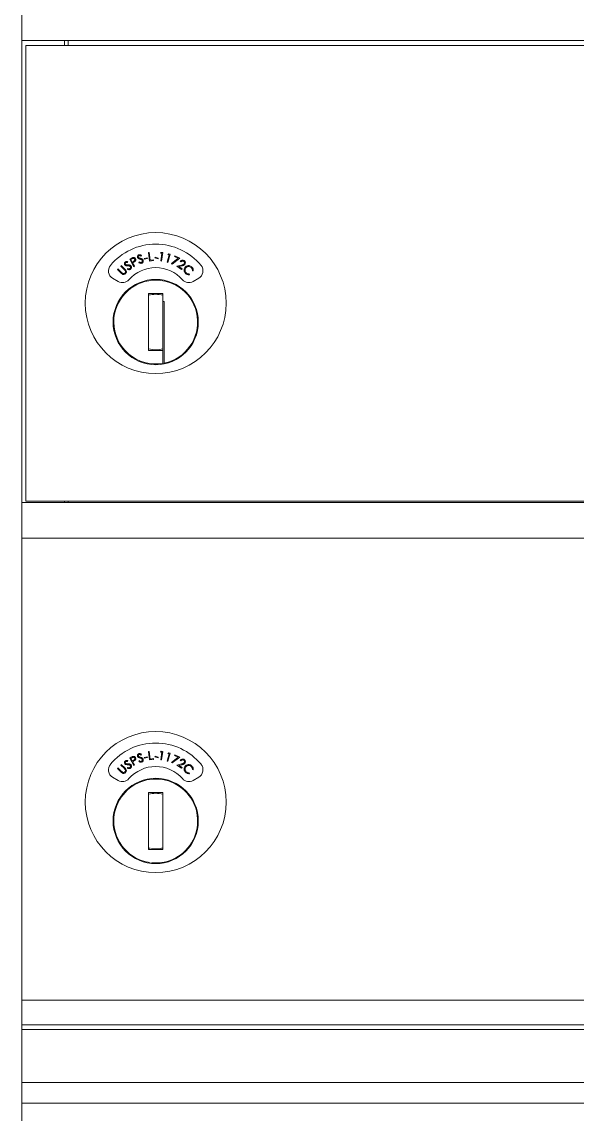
# Paper-space layout 'Layout1' of a CAD drawing. Header units: inches. Extents: x 1.4 to 42.2, y 1.7 to 32.5.
# Drawn here: x 10.222 to 11.199, y 23.545 to 25.466 of the extents above; entities that cross this region are included whole.
import ezdxf

# ---------------------------------------------------------------- set-up
doc = ezdxf.new("R2010")
doc.units = ezdxf.units.IN
doc.header["$MEASUREMENT"] = 0
doc.layers.add('SLD-0', color=179, linetype='Continuous')

psp = doc.layouts.get("Layout1")

# ---------------------------------------------------------------- linework, layer by layer
at = {"layer": 'SLD-0', "color": 179, "linetype": 'Continuous', "lineweight": 15}
for p, q in [((10.2218, 25.4409), (10.2218, 25.492)), ((10.2218, 25.4344), (10.2218, 25.4409)), ((10.2218, 24.6209), (10.2218, 25.4344)), ((10.2218, 25.4334), (13.4431, 25.4334)), ((10.2218, 25.4334), (13.4431, 25.4334)), ((10.2286, 25.4246), (10.2286, 24.6234)), ((10.2286, 25.4246), (10.2672, 25.4246)), ((10.2672, 25.4246), (10.3193, 25.4246)), ((10.2968, 25.4246), (10.2968, 25.4334)), ((10.3031, 25.4246), (10.3031, 25.4334)), ((10.3193, 25.4246), (13.2513, 25.4246)), ((10.4322, 25.0557), (10.4313, 25.0544)), ((10.4447, 25.0606), (10.4461, 25.0608)), ((10.4465, 25.0458), (10.4447, 25.0606)), ((10.4461, 25.0608), (10.4478, 25.0474)), ((10.4658, 25.0595), (10.4669, 25.0609)), ((10.4681, 25.0592), (10.4658, 25.0595)), ((10.4664, 25.0459), (10.4681, 25.0592)), ((10.4669, 25.0609), (10.4698, 25.0605)), ((10.4698, 25.0605), (10.4678, 25.0457)), ((10.4777, 25.0437), (10.4814, 25.0567)), ((10.4791, 25.0573), (10.4804, 25.0585)), ((10.4832, 25.0577), (10.4791, 25.0433)), ((10.4814, 25.0567), (10.4791, 25.0573)), ((10.4804, 25.0585), (10.4832, 25.0577)), ((10.4907, 25.0536), (10.4913, 25.0549)), ((10.4972, 25.0506), (10.4907, 25.0536)), ((10.4913, 25.0549), (10.4999, 25.0509)), ((10.3959, 25.0368), (10.3969, 25.0379)), ((10.4023, 25.0305), (10.3959, 25.0368)), ((10.3969, 25.0379), (10.4033, 25.0316)), ((10.4086, 25.0443), (10.4081, 25.0429)), ((10.4117, 25.049), (10.4143, 25.0504)), ((10.4188, 25.0358), (10.4117, 25.049)), ((10.416, 25.0497), (10.4137, 25.0484)), ((10.4137, 25.0484), (10.4161, 25.0439)), ((10.4161, 25.0439), (10.4183, 25.0451)), ((10.4177, 25.0432), (10.4168, 25.0427)), ((10.4168, 25.0427), (10.4201, 25.0366)), ((10.4201, 25.0366), (10.4188, 25.0358)), ((10.4275, 25.0434), (10.4284, 25.0445)), ((10.4372, 25.0503), (10.4426, 25.0515)), ((10.4375, 25.0491), (10.4372, 25.0503)), ((10.4429, 25.0503), (10.4375, 25.0491)), ((10.4426, 25.0515), (10.4429, 25.0503)), ((10.4536, 25.0467), (10.4465, 25.0458)), ((10.4478, 25.0474), (10.4534, 25.0481)), ((10.4534, 25.0481), (10.4536, 25.0467)), ((10.4562, 25.0512), (10.4566, 25.0524)), ((10.4616, 25.0497), (10.4562, 25.0512)), ((10.4566, 25.0524), (10.4619, 25.0509)), ((10.4619, 25.0509), (10.4616, 25.0497)), ((10.4678, 25.0457), (10.4664, 25.0459)), ((10.4791, 25.0433), (10.4777, 25.0437)), ((10.4853, 25.0415), (10.4972, 25.0506)), ((10.4862, 25.0404), (10.4853, 25.0415)), ((10.4999, 25.0509), (10.4862, 25.0404)), ((10.4947, 25.0367), (10.5029, 25.0387)), ((10.5031, 25.0311), (10.4947, 25.0367)), ((10.5035, 25.0374), (10.4982, 25.0361)), ((10.4982, 25.0361), (10.5039, 25.0323)), ((10.5019, 25.0443), (10.5007, 25.0451)), ((10.3817, 25.0154), (10.3916, 25.0097)), ((10.39, 25.0308), (10.391, 25.0319)), ((10.3964, 25.0245), (10.39, 25.0308)), ((10.391, 25.0319), (10.3975, 25.0256)), ((10.4075, 25.0312), (10.4081, 25.0326)), ((10.5039, 25.0323), (10.5031, 25.0311)), ((10.5166, 25.0231), (10.5169, 25.0216)), ((10.5235, 25.0285), (10.5221, 25.0287)), ((10.5233, 25.0097), (10.5332, 25.0154)), ((10.47, 24.9884), (10.445, 24.9884)), ((10.445, 24.9884), (10.445, 24.8884)), ((10.445, 24.9876), (10.4488, 24.9884)), ((10.4661, 24.9884), (10.47, 24.9876)), ((10.47, 24.9743), (10.47, 24.9884)), ((10.4725, 24.9743), (10.47, 24.9743)), ((10.47, 24.9197), (10.47, 24.9743)), ((10.4725, 24.9197), (10.4725, 24.9743)), ((10.47, 24.865), (10.47, 24.9197)), ((10.4725, 24.865), (10.4725, 24.9197)), ((10.4488, 24.8884), (10.445, 24.8892)), ((10.445, 24.8884), (10.47, 24.8884)), ((10.47, 24.8892), (10.4661, 24.8884)), ((10.47, 24.865), (10.4725, 24.865)), ((10.2218, 24.617), (10.2218, 24.6209)), ((10.2218, 24.6209), (13.4431, 24.6209)), ((10.2218, 24.5659), (10.2218, 24.617)), ((10.2286, 24.6234), (10.2672, 24.6234)), ((10.2672, 24.6234), (10.3193, 24.6234)), ((10.2968, 24.6209), (10.2968, 24.6234)), ((10.3031, 24.6209), (10.3031, 24.6234)), ((10.3193, 24.6234), (13.2513, 24.6234)), ((10.2218, 24.5594), (10.2218, 24.5659)), ((10.2218, 23.7459), (10.2218, 24.5594)), ((10.2218, 24.5584), (13.4431, 24.5584)), ((10.2218, 24.5584), (13.4431, 24.5584)), ((10.4117, 24.1715), (10.4143, 24.1729)), ((10.4188, 24.1583), (10.4117, 24.1715)), ((10.416, 24.1722), (10.4137, 24.1709)), ((10.4137, 24.1709), (10.4161, 24.1664)), ((10.4322, 24.1782), (10.4313, 24.1769)), ((10.4372, 24.1728), (10.4426, 24.174)), ((10.4375, 24.1716), (10.4372, 24.1728)), ((10.4429, 24.1728), (10.4375, 24.1716)), ((10.4426, 24.174), (10.4429, 24.1728)), ((10.4447, 24.1831), (10.4461, 24.1833)), ((10.4465, 24.1683), (10.4447, 24.1831)), ((10.4461, 24.1833), (10.4478, 24.1699)), ((10.4536, 24.1692), (10.4465, 24.1683)), ((10.4478, 24.1699), (10.4534, 24.1706)), ((10.4534, 24.1706), (10.4536, 24.1692)), ((10.4562, 24.1737), (10.4566, 24.1749)), ((10.4616, 24.1722), (10.4562, 24.1737)), ((10.4566, 24.1749), (10.4619, 24.1734)), ((10.4619, 24.1734), (10.4616, 24.1722)), ((10.4658, 24.182), (10.4669, 24.1834)), ((10.4681, 24.1817), (10.4658, 24.182)), ((10.4664, 24.1684), (10.4681, 24.1817)), ((10.4669, 24.1834), (10.4698, 24.183)), ((10.4698, 24.183), (10.4678, 24.1682)), ((10.4777, 24.1662), (10.4814, 24.1792)), ((10.4791, 24.1798), (10.4804, 24.181)), ((10.4832, 24.1802), (10.4791, 24.1658)), ((10.4814, 24.1792), (10.4791, 24.1798)), ((10.4804, 24.181), (10.4832, 24.1802)), ((10.4853, 24.164), (10.4972, 24.1731)), ((10.4999, 24.1734), (10.4862, 24.1629)), ((10.4907, 24.1761), (10.4913, 24.1774)), ((10.4972, 24.1731), (10.4907, 24.1761)), ((10.4913, 24.1774), (10.4999, 24.1734)), ((10.39, 24.1533), (10.391, 24.1544)), ((10.3964, 24.147), (10.39, 24.1533)), ((10.391, 24.1544), (10.3975, 24.1481)), ((10.3959, 24.1593), (10.3969, 24.1604)), ((10.4023, 24.153), (10.3959, 24.1593)), ((10.3969, 24.1604), (10.4033, 24.1541)), ((10.4075, 24.1537), (10.4081, 24.1551)), ((10.4086, 24.1668), (10.4081, 24.1654)), ((10.4161, 24.1664), (10.4183, 24.1676)), ((10.4177, 24.1657), (10.4168, 24.1652)), ((10.4168, 24.1652), (10.4201, 24.1591)), ((10.4201, 24.1591), (10.4188, 24.1583)), ((10.4275, 24.1659), (10.4284, 24.167)), ((10.4678, 24.1682), (10.4664, 24.1684)), ((10.4791, 24.1658), (10.4777, 24.1662)), ((10.4862, 24.1629), (10.4853, 24.164)), ((10.4947, 24.1592), (10.5029, 24.1612)), ((10.5031, 24.1536), (10.4947, 24.1592)), ((10.5035, 24.1599), (10.4982, 24.1586)), ((10.4982, 24.1586), (10.5039, 24.1548)), ((10.5019, 24.1668), (10.5007, 24.1676)), ((10.5039, 24.1548), (10.5031, 24.1536)), ((10.5235, 24.151), (10.5221, 24.1512)), ((10.3817, 24.1379), (10.3916, 24.1322)), ((10.5166, 24.1456), (10.5169, 24.1441)), ((10.5233, 24.1322), (10.5332, 24.1379)), ((10.47, 24.1109), (10.445, 24.1109)), ((10.445, 24.1109), (10.445, 24.0109)), ((10.445, 24.1101), (10.4488, 24.1109)), ((10.4661, 24.1109), (10.47, 24.1101)), ((10.47, 24.0109), (10.47, 24.1109)), ((10.445, 24.0138), (10.4475, 24.0132)), ((10.4475, 24.0112), (10.445, 24.0117)), ((10.445, 24.0109), (10.4475, 24.0109)), ((10.445, 24.0109), (10.47, 24.0109)), ((10.47, 24.0117), (10.4661, 24.0109)), ((13.4431, 23.7459), (10.2218, 23.7459)), ((10.2218, 23.7459), (10.2218, 23.7431)), ((10.2218, 23.7431), (10.2218, 23.7024)), ((13.4431, 23.7024), (10.2218, 23.7024)), ((10.2218, 23.7024), (10.2218, 23.6942)), ((13.4431, 23.6942), (10.2218, 23.6942)), ((10.2218, 23.6942), (10.2218, 23.6009)), ((13.4431, 23.6009), (10.2218, 23.6009)), ((10.2218, 23.6009), (10.2218, 23.5646)), ((11.7075, 23.5646), (10.2218, 23.5646)), ((10.2218, 23.5646), (10.2218, 23.5137))]:
    psp.add_line(p, q, dxfattribs=at)
for centre, radius in [((10.4575, 24.9717), 0.124), ((10.4575, 24.9384), 0.075), ((10.4575, 24.0942), 0.124), ((10.4575, 24.0609), 0.075)]:
    psp.add_circle(centre, radius, dxfattribs=at)
for centre, radius, start, end in [((10.4575, 24.9717), 0.1038, 39.7305, 140.2695), ((10.3892, 25.0284), 0.015, 140.2695, 240), ((10.4575, 24.9717), 0.0625, 41.1599, 138.8401), ((10.5257, 25.0284), 0.015, 300, 39.7305), ((10.4575, 24.9384), 0.0738, 281.7353, 180), ((10.3991, 25.0227), 0.015, 240, 318.8401), ((10.5158, 25.0227), 0.015, 221.1599, 300), ((10.4575, 24.9384), 0.0488, 75.1428, 104.8572), ((10.4575, 24.9384), 0.0738, 180, 279.7583), ((10.4575, 24.9384), 0.0487, 255.1428, 284.8572), ((10.4575, 24.0942), 0.1038, 39.7305, 140.2695), ((10.3892, 24.1509), 0.015, 140.2695, 240), ((10.4575, 24.0942), 0.0625, 41.1599, 138.8401), ((10.5257, 24.1509), 0.015, 300, 39.7305), ((10.4575, 24.0609), 0.0738, 264.1632, 180), ((10.3991, 24.1452), 0.015, 240, 318.8401), ((10.5158, 24.1452), 0.015, 221.1599, 300), ((10.4575, 24.0609), 0.0487, 75.1428, 104.8572), ((10.4575, 24.0609), 0.0738, 180, 262.2071), ((10.4575, 24.0609), 0.0488, 261.1501, 284.8572)]:
    psp.add_arc(centre, radius, start, end, dxfattribs=at)
for points, knots in [([(10.4254, 25.0522), (10.4253, 25.0528), (10.4251, 25.0538), (10.4256, 25.0552), (10.4265, 25.0562), (10.4273, 25.0566), (10.4277, 25.0567)], [0, 0, 0, 0, 0.2795968, 0.5588528, 0.7793853, 1, 1, 1, 1]), ([(10.4281, 25.0553), (10.4279, 25.0551), (10.4273, 25.0549), (10.4269, 25.0542), (10.4267, 25.0535), (10.4268, 25.053), (10.4268, 25.0528)], [0, 0, 0, 0, 0.280162, 0.559674, 0.779857, 1, 1, 1, 1]), ([(10.4268, 25.0528), (10.427, 25.0524), (10.4274, 25.0518), (10.4281, 25.0514), (10.4284, 25.0513)], [0, 0, 0, 0, 0.557558, 1, 1, 1, 1]), ([(10.4277, 25.0567), (10.4282, 25.0568), (10.4291, 25.057), (10.4303, 25.0567), (10.4313, 25.0563), (10.4319, 25.0559), (10.4322, 25.0557)], [0, 0, 0, 0, 0.338847, 0.558914, 0.77938, 1, 1, 1, 1]), ([(10.4313, 25.0544), (10.431, 25.0546), (10.4305, 25.055), (10.4296, 25.0553), (10.4289, 25.0554), (10.4284, 25.0553), (10.4281, 25.0553)], [0, 0, 0, 0, 0.3404838, 0.5605996, 0.7802611, 1, 1, 1, 1]), ([(10.403, 25.0391), (10.4028, 25.0396), (10.4023, 25.0405), (10.4024, 25.042), (10.403, 25.0433), (10.4036, 25.0438), (10.4039, 25.0441)], [0, 0, 0, 0, 0.2796179, 0.5589613, 0.7794497, 1, 1, 1, 1]), ([(10.405, 25.0377), (10.4046, 25.0379), (10.4038, 25.0382), (10.4033, 25.0388), (10.403, 25.0391)], [0, 0, 0, 0, 0.55973, 1, 1, 1, 1]), ([(10.4039, 25.0441), (10.4044, 25.0443), (10.4052, 25.0448), (10.4065, 25.0448), (10.4075, 25.0447), (10.4082, 25.0444), (10.4086, 25.0443)], [0, 0, 0, 0, 0.338837, 0.558938, 0.779387, 1, 1, 1, 1]), ([(10.4048, 25.0428), (10.4046, 25.0426), (10.4041, 25.0422), (10.4039, 25.0414), (10.4039, 25.0407), (10.4041, 25.0403), (10.4042, 25.0401)], [0, 0, 0, 0, 0.280131, 0.559545, 0.779732, 1, 1, 1, 1]), ([(10.4042, 25.0401), (10.4045, 25.0398), (10.4051, 25.0392), (10.4058, 25.0391), (10.4061, 25.039)], [0, 0, 0, 0, 0.557615, 1, 1, 1, 1]), ([(10.4081, 25.0429), (10.4077, 25.043), (10.4071, 25.0432), (10.4062, 25.0433), (10.4055, 25.0432), (10.405, 25.0429), (10.4048, 25.0428)], [0, 0, 0, 0, 0.340484, 0.560557, 0.78023, 1, 1, 1, 1]), ([(10.4081, 25.0374), (10.4075, 25.0374), (10.4064, 25.0374), (10.4054, 25.0376), (10.405, 25.0377)], [0, 0, 0, 0, 0.560452, 1, 1, 1, 1]), ([(10.4061, 25.039), (10.4066, 25.039), (10.4074, 25.039), (10.4082, 25.0389), (10.4086, 25.0389)], [0, 0, 0, 0, 0.559926, 1, 1, 1, 1]), ([(10.4115, 25.0369), (10.4109, 25.0371), (10.4097, 25.0374), (10.4086, 25.0374), (10.4081, 25.0374)], [0, 0, 0, 0, 0.5595102, 1, 1, 1, 1]), ([(10.4086, 25.0389), (10.4093, 25.0389), (10.4104, 25.0389), (10.4119, 25.0385), (10.4132, 25.038), (10.4138, 25.0373), (10.4141, 25.037)], [0, 0, 0, 0, 0.340566, 0.560777, 0.780645, 1, 1, 1, 1]), ([(10.4128, 25.036), (10.4126, 25.0363), (10.4122, 25.0367), (10.4117, 25.0368), (10.4115, 25.0369)], [0, 0, 0, 0, 0.559346, 1, 1, 1, 1]), ([(10.412, 25.0324), (10.4123, 25.0326), (10.4129, 25.0332), (10.4133, 25.0342), (10.4132, 25.0352), (10.4129, 25.0358), (10.4128, 25.036)], [0, 0, 0, 0, 0.2799757, 0.559751, 0.7799168, 1, 1, 1, 1]), ([(10.4141, 25.037), (10.4144, 25.0364), (10.4149, 25.0354), (10.4147, 25.0336), (10.4141, 25.0322), (10.4133, 25.0316), (10.413, 25.0313)], [0, 0, 0, 0, 0.27918, 0.559107, 0.779427, 1, 1, 1, 1]), ([(10.4143, 25.0504), (10.4148, 25.0507), (10.4159, 25.0513), (10.4169, 25.0517), (10.4174, 25.0518)], [0, 0, 0, 0, 0.5602512, 1, 1, 1, 1]), ([(10.4204, 25.0492), (10.4202, 25.0495), (10.4199, 25.05), (10.419, 25.0504), (10.4176, 25.0506), (10.4166, 25.05), (10.416, 25.0497)], [0, 0, 0, 0, 0.186707, 0.373486, 0.559989, 1, 1, 1, 1]), ([(10.4174, 25.0518), (10.4179, 25.0519), (10.4188, 25.0521), (10.4202, 25.0517), (10.4212, 25.0509), (10.4216, 25.0503), (10.4218, 25.0499)], [0, 0, 0, 0, 0.279805, 0.55943, 0.77952, 1, 1, 1, 1]), ([(10.421, 25.0452), (10.4204, 25.0448), (10.4193, 25.044), (10.4182, 25.0434), (10.4177, 25.0432)], [0, 0, 0, 0, 0.559697, 1, 1, 1, 1]), ([(10.4183, 25.0451), (10.4191, 25.0456), (10.4201, 25.0461), (10.4207, 25.0473), (10.4208, 25.0482), (10.4206, 25.0488), (10.4204, 25.0492)], [0, 0, 0, 0, 0.499098, 0.624853, 0.750587, 1, 1, 1, 1]), ([(10.4218, 25.0499), (10.422, 25.0495), (10.4224, 25.0486), (10.4223, 25.0472), (10.4218, 25.046), (10.4212, 25.0455), (10.421, 25.0452)], [0, 0, 0, 0, 0.280087, 0.559257, 0.779479, 1, 1, 1, 1]), ([(10.4269, 25.0503), (10.4265, 25.0506), (10.4259, 25.0511), (10.4255, 25.0519), (10.4254, 25.0522)], [0, 0, 0, 0, 0.559641, 1, 1, 1, 1]), ([(10.4297, 25.0492), (10.4292, 25.0493), (10.4282, 25.0497), (10.4273, 25.0501), (10.4269, 25.0503)], [0, 0, 0, 0, 0.560437, 1, 1, 1, 1]), ([(10.4327, 25.0419), (10.4322, 25.0418), (10.4312, 25.0415), (10.4292, 25.042), (10.4281, 25.0429), (10.4275, 25.0434)], [0, 0, 0, 0, 0.280072, 0.559891, 1, 1, 1, 1]), ([(10.4284, 25.0513), (10.4288, 25.0511), (10.4295, 25.0509), (10.4303, 25.0506), (10.4307, 25.0505)], [0, 0, 0, 0, 0.559931, 1, 1, 1, 1]), ([(10.4284, 25.0445), (10.429, 25.0441), (10.4299, 25.0434), (10.4312, 25.043), (10.4318, 25.0432), (10.4321, 25.0432)], [0, 0, 0, 0, 0.5595245, 0.7799096, 1, 1, 1, 1]), ([(10.4329, 25.0478), (10.4324, 25.0481), (10.4314, 25.0487), (10.4302, 25.049), (10.4297, 25.0492)], [0, 0, 0, 0, 0.5595033, 1, 1, 1, 1]), ([(10.4307, 25.0505), (10.4313, 25.0503), (10.4324, 25.0499), (10.4338, 25.0492), (10.4348, 25.0483), (10.4352, 25.0475), (10.4354, 25.0471)], [0, 0, 0, 0, 0.340596, 0.56085, 0.780675, 1, 1, 1, 1]), ([(10.4321, 25.0432), (10.4325, 25.0434), (10.4332, 25.0437), (10.4339, 25.0446), (10.4341, 25.0456), (10.434, 25.0462), (10.4339, 25.0465)], [0, 0, 0, 0, 0.279999, 0.559741, 0.779982, 1, 1, 1, 1]), ([(10.4354, 25.0471), (10.4355, 25.0465), (10.4358, 25.0453), (10.4351, 25.0437), (10.4341, 25.0425), (10.4332, 25.0421), (10.4327, 25.0419)], [0, 0, 0, 0, 0.27917, 0.559128, 0.779463, 1, 1, 1, 1]), ([(10.4339, 25.0465), (10.4338, 25.0468), (10.4335, 25.0473), (10.4331, 25.0476), (10.4329, 25.0478)], [0, 0, 0, 0, 0.559129, 1, 1, 1, 1]), ([(10.5007, 25.0451), (10.5012, 25.0456), (10.5021, 25.0468), (10.5042, 25.0474), (10.5061, 25.0474), (10.5071, 25.0468), (10.5076, 25.0465)], [0, 0, 0, 0, 0.2799936, 0.5594958, 0.7796395, 1, 1, 1, 1]), ([(10.5068, 25.0454), (10.5063, 25.0456), (10.5054, 25.0461), (10.5039, 25.0459), (10.5027, 25.0452), (10.5021, 25.0446), (10.5019, 25.0443)], [0, 0, 0, 0, 0.2794251, 0.5586265, 0.7790408, 1, 1, 1, 1]), ([(10.5029, 25.0387), (10.5035, 25.0388), (10.5045, 25.0391), (10.5059, 25.0395), (10.507, 25.0401), (10.5075, 25.0407), (10.5078, 25.041)], [0, 0, 0, 0, 0.34052, 0.560819, 0.780537, 1, 1, 1, 1]), ([(10.509, 25.0402), (10.5085, 25.0397), (10.5077, 25.0388), (10.5062, 25.0381), (10.5049, 25.0377), (10.504, 25.0375), (10.5035, 25.0374)], [0, 0, 0, 0, 0.338465, 0.558784, 0.779375, 1, 1, 1, 1]), ([(10.5078, 25.041), (10.508, 25.0414), (10.5084, 25.0423), (10.5082, 25.0436), (10.5077, 25.0447), (10.5071, 25.0451), (10.5068, 25.0454)], [0, 0, 0, 0, 0.279235, 0.559079, 0.77942, 1, 1, 1, 1]), ([(10.5075, 25.0302), (10.5076, 25.0313), (10.508, 25.0332), (10.5092, 25.0347), (10.5098, 25.0354)], [0, 0, 0, 0, 0.55902, 1, 1, 1, 1]), ([(10.5076, 25.0465), (10.5082, 25.0461), (10.5092, 25.0452), (10.5098, 25.0434), (10.5097, 25.0416), (10.5092, 25.0407), (10.509, 25.0402)], [0, 0, 0, 0, 0.2799494, 0.5592895, 0.7796451, 1, 1, 1, 1]), ([(10.5108, 25.0342), (10.5102, 25.0334), (10.5091, 25.0319), (10.5089, 25.0291), (10.5096, 25.0267), (10.5106, 25.0255), (10.5111, 25.025)], [0, 0, 0, 0, 0.279585, 0.559066, 0.77937, 1, 1, 1, 1]), ([(10.5098, 25.0354), (10.5107, 25.0361), (10.5125, 25.0376), (10.5159, 25.0379), (10.5189, 25.0371), (10.5203, 25.0359), (10.521, 25.0354)], [0, 0, 0, 0, 0.279477, 0.559077, 0.77939, 1, 1, 1, 1]), ([(10.52, 25.0343), (10.5192, 25.0349), (10.5177, 25.036), (10.515, 25.0363), (10.5125, 25.0357), (10.5114, 25.0347), (10.5108, 25.0342)], [0, 0, 0, 0, 0.279731, 0.559347, 0.779582, 1, 1, 1, 1]), ([(10.5221, 25.0287), (10.5221, 25.0294), (10.5221, 25.0306), (10.5216, 25.0321), (10.5209, 25.0333), (10.5203, 25.0339), (10.52, 25.0343)], [0, 0, 0, 0, 0.339454, 0.559588, 0.779769, 1, 1, 1, 1]), ([(10.521, 25.0354), (10.5216, 25.0347), (10.5225, 25.0337), (10.5233, 25.0318), (10.5237, 25.0302), (10.5236, 25.0291), (10.5235, 25.0285)], [0, 0, 0, 0, 0.33967, 0.559829, 0.779917, 1, 1, 1, 1]), ([(10.3989, 25.0225), (10.3984, 25.0229), (10.3975, 25.0235), (10.3968, 25.0242), (10.3964, 25.0245)], [0, 0, 0, 0, 0.5594875, 1, 1, 1, 1]), ([(10.3975, 25.0256), (10.3977, 25.0253), (10.3982, 25.0249), (10.3987, 25.0244), (10.3989, 25.0243)], [0, 0, 0, 0, 0.5601, 1, 1, 1, 1]), ([(10.3989, 25.0243), (10.3993, 25.024), (10.4001, 25.0235), (10.4018, 25.0236), (10.4028, 25.0243), (10.4034, 25.0247)], [0, 0, 0, 0, 0.280991, 0.560906, 1, 1, 1, 1]), ([(10.4045, 25.0238), (10.404, 25.0234), (10.4032, 25.0226), (10.4016, 25.0221), (10.4001, 25.022), (10.3993, 25.0224), (10.3989, 25.0225)], [0, 0, 0, 0, 0.280298, 0.56003, 0.780085, 1, 1, 1, 1]), ([(10.4038, 25.0288), (10.4036, 25.0291), (10.4031, 25.0297), (10.4025, 25.0303), (10.4023, 25.0305)], [0, 0, 0, 0, 0.559619, 1, 1, 1, 1]), ([(10.4033, 25.0316), (10.4039, 25.031), (10.4051, 25.0298), (10.406, 25.0276), (10.4057, 25.0253), (10.4049, 25.0243), (10.4045, 25.0238)], [0, 0, 0, 0, 0.281637, 0.559878, 0.779901, 1, 1, 1, 1]), ([(10.4034, 25.0247), (10.4036, 25.025), (10.4042, 25.0257), (10.4044, 25.0268), (10.4043, 25.0279), (10.404, 25.0285), (10.4038, 25.0288)], [0, 0, 0, 0, 0.279684, 0.559414, 0.779585, 1, 1, 1, 1]), ([(10.413, 25.0313), (10.4125, 25.031), (10.4116, 25.0305), (10.4096, 25.0303), (10.4083, 25.0309), (10.4075, 25.0312)], [0, 0, 0, 0, 0.27998, 0.559804, 1, 1, 1, 1]), ([(10.4081, 25.0326), (10.4088, 25.0323), (10.4098, 25.0319), (10.4112, 25.0319), (10.4117, 25.0322), (10.412, 25.0324)], [0, 0, 0, 0, 0.559527, 0.779956, 1, 1, 1, 1]), ([(10.5101, 25.024), (10.5096, 25.0246), (10.5087, 25.0256), (10.5079, 25.0272), (10.5075, 25.0287), (10.5075, 25.0297), (10.5075, 25.0302)], [0, 0, 0, 0, 0.339826, 0.559905, 0.779938, 1, 1, 1, 1]), ([(10.5169, 25.0216), (10.516, 25.0216), (10.5146, 25.0215), (10.5128, 25.0222), (10.5113, 25.0229), (10.5105, 25.0237), (10.5101, 25.024)], [0, 0, 0, 0, 0.339281, 0.559459, 0.779687, 1, 1, 1, 1]), ([(10.5111, 25.025), (10.5121, 25.0243), (10.5137, 25.023), (10.5157, 25.0231), (10.5166, 25.0231)], [0, 0, 0, 0, 0.558752, 1, 1, 1, 1]), ([(10.4143, 24.1729), (10.4148, 24.1732), (10.4159, 24.1738), (10.4169, 24.1742), (10.4174, 24.1743)], [0, 0, 0, 0, 0.560251, 1, 1, 1, 1]), ([(10.4204, 24.1717), (10.4202, 24.172), (10.4199, 24.1725), (10.419, 24.1729), (10.4176, 24.1731), (10.4166, 24.1725), (10.416, 24.1722)], [0, 0, 0, 0, 0.186707, 0.373486, 0.559989, 1, 1, 1, 1]), ([(10.4174, 24.1743), (10.4179, 24.1744), (10.4188, 24.1746), (10.4202, 24.1742), (10.4212, 24.1734), (10.4216, 24.1728), (10.4218, 24.1724)], [0, 0, 0, 0, 0.279805, 0.55943, 0.77952, 1, 1, 1, 1]), ([(10.4183, 24.1676), (10.4191, 24.1681), (10.4201, 24.1686), (10.4207, 24.1698), (10.4208, 24.1707), (10.4206, 24.1713), (10.4204, 24.1717)], [0, 0, 0, 0, 0.499098, 0.624853, 0.750587, 1, 1, 1, 1]), ([(10.4218, 24.1724), (10.422, 24.172), (10.4224, 24.1711), (10.4223, 24.1697), (10.4218, 24.1685), (10.4212, 24.168), (10.421, 24.1677)], [0, 0, 0, 0, 0.280087, 0.559257, 0.779479, 1, 1, 1, 1]), ([(10.4254, 24.1747), (10.4253, 24.1753), (10.4251, 24.1763), (10.4256, 24.1777), (10.4265, 24.1787), (10.4273, 24.1791), (10.4277, 24.1792)], [0, 0, 0, 0, 0.279597, 0.558853, 0.779385, 1, 1, 1, 1]), ([(10.4269, 24.1728), (10.4265, 24.1731), (10.4259, 24.1736), (10.4255, 24.1744), (10.4254, 24.1747)], [0, 0, 0, 0, 0.559641, 1, 1, 1, 1]), ([(10.4281, 24.1778), (10.4279, 24.1776), (10.4273, 24.1774), (10.4269, 24.1767), (10.4267, 24.176), (10.4268, 24.1755), (10.4268, 24.1753)], [0, 0, 0, 0, 0.280162, 0.559674, 0.779857, 1, 1, 1, 1]), ([(10.4268, 24.1753), (10.427, 24.1749), (10.4274, 24.1743), (10.4281, 24.1739), (10.4284, 24.1738)], [0, 0, 0, 0, 0.557558, 1, 1, 1, 1]), ([(10.4297, 24.1717), (10.4292, 24.1718), (10.4282, 24.1722), (10.4273, 24.1726), (10.4269, 24.1728)], [0, 0, 0, 0, 0.560437, 1, 1, 1, 1]), ([(10.4277, 24.1792), (10.4282, 24.1793), (10.4291, 24.1795), (10.4303, 24.1792), (10.4313, 24.1788), (10.4319, 24.1784), (10.4322, 24.1782)], [0, 0, 0, 0, 0.338847, 0.558914, 0.77938, 1, 1, 1, 1]), ([(10.4313, 24.1769), (10.431, 24.1771), (10.4305, 24.1775), (10.4296, 24.1778), (10.4289, 24.1779), (10.4284, 24.1778), (10.4281, 24.1778)], [0, 0, 0, 0, 0.340484, 0.5606, 0.780261, 1, 1, 1, 1]), ([(10.4284, 24.1738), (10.4288, 24.1736), (10.4295, 24.1734), (10.4303, 24.1731), (10.4307, 24.173)], [0, 0, 0, 0, 0.559931, 1, 1, 1, 1]), ([(10.4329, 24.1703), (10.4324, 24.1706), (10.4314, 24.1712), (10.4302, 24.1715), (10.4297, 24.1717)], [0, 0, 0, 0, 0.559503, 1, 1, 1, 1]), ([(10.4307, 24.173), (10.4313, 24.1728), (10.4324, 24.1724), (10.4338, 24.1717), (10.4348, 24.1708), (10.4352, 24.17), (10.4354, 24.1696)], [0, 0, 0, 0, 0.340596, 0.56085, 0.780675, 1, 1, 1, 1]), ([(10.4321, 24.1657), (10.4325, 24.1659), (10.4332, 24.1662), (10.4339, 24.1671), (10.4341, 24.1681), (10.434, 24.1687), (10.4339, 24.169)], [0, 0, 0, 0, 0.279999, 0.559741, 0.779982, 1, 1, 1, 1]), ([(10.4354, 24.1696), (10.4355, 24.169), (10.4358, 24.1678), (10.4351, 24.1662), (10.4341, 24.165), (10.4332, 24.1646), (10.4327, 24.1644)], [0, 0, 0, 0, 0.27917, 0.559128, 0.779463, 1, 1, 1, 1]), ([(10.4339, 24.169), (10.4338, 24.1693), (10.4335, 24.1698), (10.4331, 24.1701), (10.4329, 24.1703)], [0, 0, 0, 0, 0.559129, 1, 1, 1, 1]), ([(10.5007, 24.1676), (10.5012, 24.1681), (10.5021, 24.1693), (10.5042, 24.1699), (10.5061, 24.1699), (10.5071, 24.1693), (10.5076, 24.169)], [0, 0, 0, 0, 0.279994, 0.559496, 0.779639, 1, 1, 1, 1]), ([(10.5076, 24.169), (10.5082, 24.1686), (10.5092, 24.1677), (10.5098, 24.1659), (10.5097, 24.1641), (10.5092, 24.1632), (10.509, 24.1627)], [0, 0, 0, 0, 0.279949, 0.559289, 0.779645, 1, 1, 1, 1]), ([(10.403, 24.1616), (10.4028, 24.1621), (10.4023, 24.163), (10.4024, 24.1645), (10.403, 24.1658), (10.4036, 24.1663), (10.4039, 24.1666)], [0, 0, 0, 0, 0.2796179, 0.5589613, 0.7794497, 1, 1, 1, 1]), ([(10.4038, 24.1513), (10.4036, 24.1516), (10.4031, 24.1522), (10.4025, 24.1528), (10.4023, 24.153)], [0, 0, 0, 0, 0.559619, 1, 1, 1, 1]), ([(10.405, 24.1602), (10.4046, 24.1604), (10.4038, 24.1607), (10.4033, 24.1613), (10.403, 24.1616)], [0, 0, 0, 0, 0.55973, 1, 1, 1, 1]), ([(10.4033, 24.1541), (10.4039, 24.1535), (10.4051, 24.1523), (10.406, 24.1501), (10.4057, 24.1478), (10.4049, 24.1468), (10.4045, 24.1463)], [0, 0, 0, 0, 0.2816367, 0.5598778, 0.7799008, 1, 1, 1, 1]), ([(10.4034, 24.1472), (10.4036, 24.1475), (10.4042, 24.1482), (10.4044, 24.1493), (10.4043, 24.1504), (10.404, 24.151), (10.4038, 24.1513)], [0, 0, 0, 0, 0.279684, 0.559414, 0.779585, 1, 1, 1, 1]), ([(10.4039, 24.1666), (10.4044, 24.1668), (10.4052, 24.1673), (10.4065, 24.1673), (10.4075, 24.1672), (10.4082, 24.1669), (10.4086, 24.1668)], [0, 0, 0, 0, 0.338837, 0.558938, 0.779387, 1, 1, 1, 1]), ([(10.4048, 24.1653), (10.4046, 24.1651), (10.4041, 24.1647), (10.4039, 24.1639), (10.4039, 24.1632), (10.4041, 24.1628), (10.4042, 24.1626)], [0, 0, 0, 0, 0.2801306, 0.5595453, 0.7797322, 1, 1, 1, 1]), ([(10.4042, 24.1626), (10.4045, 24.1623), (10.4051, 24.1617), (10.4058, 24.1616), (10.4061, 24.1615)], [0, 0, 0, 0, 0.557615, 1, 1, 1, 1]), ([(10.4081, 24.1654), (10.4077, 24.1655), (10.4071, 24.1657), (10.4062, 24.1658), (10.4055, 24.1657), (10.405, 24.1654), (10.4048, 24.1653)], [0, 0, 0, 0, 0.340484, 0.560557, 0.78023, 1, 1, 1, 1]), ([(10.4081, 24.1599), (10.4075, 24.1599), (10.4064, 24.1599), (10.4054, 24.1601), (10.405, 24.1602)], [0, 0, 0, 0, 0.5604522, 1, 1, 1, 1]), ([(10.4061, 24.1615), (10.4066, 24.1615), (10.4074, 24.1615), (10.4082, 24.1614), (10.4086, 24.1614)], [0, 0, 0, 0, 0.559926, 1, 1, 1, 1]), ([(10.413, 24.1538), (10.4125, 24.1535), (10.4116, 24.153), (10.4096, 24.1528), (10.4083, 24.1534), (10.4075, 24.1537)], [0, 0, 0, 0, 0.27998, 0.559804, 1, 1, 1, 1]), ([(10.4115, 24.1594), (10.4109, 24.1596), (10.4097, 24.1599), (10.4086, 24.1599), (10.4081, 24.1599)], [0, 0, 0, 0, 0.55951, 1, 1, 1, 1]), ([(10.4081, 24.1551), (10.4088, 24.1548), (10.4098, 24.1544), (10.4112, 24.1544), (10.4117, 24.1547), (10.412, 24.1549)], [0, 0, 0, 0, 0.559527, 0.779956, 1, 1, 1, 1]), ([(10.4086, 24.1614), (10.4093, 24.1614), (10.4104, 24.1614), (10.4119, 24.161), (10.4132, 24.1605), (10.4138, 24.1598), (10.4141, 24.1595)], [0, 0, 0, 0, 0.340566, 0.560777, 0.780645, 1, 1, 1, 1]), ([(10.4128, 24.1585), (10.4126, 24.1588), (10.4122, 24.1592), (10.4117, 24.1593), (10.4115, 24.1594)], [0, 0, 0, 0, 0.559346, 1, 1, 1, 1]), ([(10.412, 24.1549), (10.4123, 24.1551), (10.4129, 24.1557), (10.4133, 24.1567), (10.4132, 24.1577), (10.4129, 24.1583), (10.4128, 24.1585)], [0, 0, 0, 0, 0.279976, 0.559751, 0.779917, 1, 1, 1, 1]), ([(10.4141, 24.1595), (10.4144, 24.1589), (10.4149, 24.1579), (10.4147, 24.1561), (10.4141, 24.1547), (10.4133, 24.1541), (10.413, 24.1538)], [0, 0, 0, 0, 0.27918, 0.559107, 0.779427, 1, 1, 1, 1]), ([(10.421, 24.1677), (10.4204, 24.1673), (10.4193, 24.1665), (10.4182, 24.1659), (10.4177, 24.1657)], [0, 0, 0, 0, 0.559697, 1, 1, 1, 1]), ([(10.4327, 24.1644), (10.4322, 24.1643), (10.4312, 24.164), (10.4292, 24.1645), (10.4281, 24.1654), (10.4275, 24.1659)], [0, 0, 0, 0, 0.280072, 0.559891, 1, 1, 1, 1]), ([(10.4284, 24.167), (10.429, 24.1666), (10.4299, 24.1659), (10.4312, 24.1655), (10.4318, 24.1657), (10.4321, 24.1657)], [0, 0, 0, 0, 0.559524, 0.77991, 1, 1, 1, 1]), ([(10.5068, 24.1679), (10.5063, 24.1681), (10.5054, 24.1686), (10.5039, 24.1684), (10.5027, 24.1677), (10.5021, 24.1671), (10.5019, 24.1668)], [0, 0, 0, 0, 0.279425, 0.558626, 0.779041, 1, 1, 1, 1]), ([(10.5029, 24.1612), (10.5035, 24.1613), (10.5045, 24.1616), (10.5059, 24.162), (10.507, 24.1626), (10.5075, 24.1632), (10.5078, 24.1635)], [0, 0, 0, 0, 0.34052, 0.560819, 0.780537, 1, 1, 1, 1]), ([(10.509, 24.1627), (10.5085, 24.1622), (10.5077, 24.1613), (10.5062, 24.1606), (10.5049, 24.1602), (10.504, 24.16), (10.5035, 24.1599)], [0, 0, 0, 0, 0.3384646, 0.5587838, 0.7793754, 1, 1, 1, 1]), ([(10.5078, 24.1635), (10.508, 24.1639), (10.5084, 24.1648), (10.5082, 24.1661), (10.5077, 24.1672), (10.5071, 24.1676), (10.5068, 24.1679)], [0, 0, 0, 0, 0.279235, 0.559079, 0.77942, 1, 1, 1, 1]), ([(10.5075, 24.1527), (10.5076, 24.1538), (10.508, 24.1557), (10.5092, 24.1572), (10.5098, 24.1579)], [0, 0, 0, 0, 0.55902, 1, 1, 1, 1]), ([(10.5101, 24.1465), (10.5096, 24.1471), (10.5087, 24.1481), (10.5079, 24.1497), (10.5075, 24.1512), (10.5075, 24.1522), (10.5075, 24.1527)], [0, 0, 0, 0, 0.339826, 0.559905, 0.779938, 1, 1, 1, 1]), ([(10.5108, 24.1567), (10.5102, 24.1559), (10.5091, 24.1544), (10.5089, 24.1516), (10.5096, 24.1492), (10.5106, 24.148), (10.5111, 24.1475)], [0, 0, 0, 0, 0.279585, 0.559066, 0.77937, 1, 1, 1, 1]), ([(10.5098, 24.1579), (10.5107, 24.1586), (10.5125, 24.1601), (10.5159, 24.1604), (10.5189, 24.1596), (10.5203, 24.1584), (10.521, 24.1579)], [0, 0, 0, 0, 0.279477, 0.559077, 0.77939, 1, 1, 1, 1]), ([(10.52, 24.1568), (10.5192, 24.1574), (10.5177, 24.1585), (10.515, 24.1588), (10.5125, 24.1582), (10.5114, 24.1572), (10.5108, 24.1567)], [0, 0, 0, 0, 0.279731, 0.559347, 0.779582, 1, 1, 1, 1]), ([(10.5221, 24.1512), (10.5221, 24.1519), (10.5221, 24.1531), (10.5216, 24.1546), (10.5209, 24.1558), (10.5203, 24.1564), (10.52, 24.1568)], [0, 0, 0, 0, 0.339454, 0.559588, 0.779769, 1, 1, 1, 1]), ([(10.521, 24.1579), (10.5216, 24.1572), (10.5225, 24.1562), (10.5233, 24.1543), (10.5237, 24.1527), (10.5236, 24.1516), (10.5235, 24.151)], [0, 0, 0, 0, 0.33967, 0.559829, 0.779917, 1, 1, 1, 1]), ([(10.3989, 24.145), (10.3984, 24.1454), (10.3975, 24.146), (10.3968, 24.1467), (10.3964, 24.147)], [0, 0, 0, 0, 0.5594875, 1, 1, 1, 1]), ([(10.3975, 24.1481), (10.3977, 24.1478), (10.3982, 24.1474), (10.3987, 24.1469), (10.3989, 24.1468)], [0, 0, 0, 0, 0.5601, 1, 1, 1, 1]), ([(10.3989, 24.1468), (10.3993, 24.1465), (10.4001, 24.146), (10.4018, 24.1461), (10.4028, 24.1468), (10.4034, 24.1472)], [0, 0, 0, 0, 0.280991, 0.560906, 1, 1, 1, 1]), ([(10.4045, 24.1463), (10.404, 24.1459), (10.4032, 24.1451), (10.4016, 24.1446), (10.4001, 24.1445), (10.3993, 24.1449), (10.3989, 24.145)], [0, 0, 0, 0, 0.280298, 0.56003, 0.780085, 1, 1, 1, 1]), ([(10.5169, 24.1441), (10.516, 24.1441), (10.5146, 24.144), (10.5128, 24.1447), (10.5113, 24.1454), (10.5105, 24.1462), (10.5101, 24.1465)], [0, 0, 0, 0, 0.339281, 0.559459, 0.779687, 1, 1, 1, 1]), ([(10.5111, 24.1475), (10.5121, 24.1468), (10.5137, 24.1455), (10.5157, 24.1456), (10.5166, 24.1456)], [0, 0, 0, 0, 0.558752, 1, 1, 1, 1])]:
    psp.add_open_spline(points, degree=3, knots=knots, dxfattribs=at)

doc.saveas('drawing.dxf')
